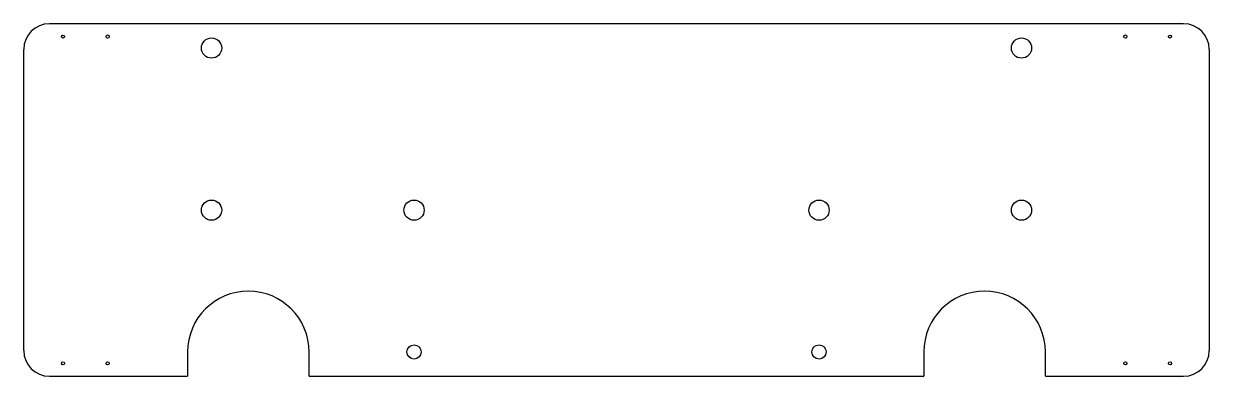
# Model space of a CAD drawing. Header units: millimetres. Extents: x 20 to 313, y 20 to 107.
import ezdxf

# ---------------------------------------------------------------- set-up
doc = ezdxf.new("R2010")
doc.units = ezdxf.units.MM

msp = doc.modelspace()

# ---------------------------------------------------------------- linework, layer by layer
at = {"color": 7, "linetype": 'Continuous', "lineweight": 25}
for p, q in [((306.4, 107), (26.35, 107)), ((20, 26.35), (20, 100.65)), ((312.75, 100.65), (312.75, 26.35)), ((60.48, 26), (60.48, 20)), ((90.47, 20), (90.47, 26)), ((242.28, 26), (242.28, 20)), ((272.27, 20), (272.27, 26)), ((26.35, 20), (60.48, 20)), ((90.47, 20), (242.28, 20)), ((272.27, 20), (306.4, 20))]:
    msp.add_line(p, q, dxfattribs=at)
for centre, radius in [((29.68, 103.83), 0.381), ((40.72, 103.83), 0.394), ((66.38, 101), 2.5), ((266.38, 101), 2.5), ((292.03, 103.83), 0.394), ((303.07, 103.83), 0.381), ((66.38, 61), 2.5), ((116.38, 61), 2.5), ((216.38, 61), 2.5), ((266.38, 61), 2.5), ((116.38, 26), 1.75), ((216.38, 26), 1.75), ((29.68, 23.18), 0.381), ((40.72, 23.18), 0.394), ((292.03, 23.18), 0.394), ((303.07, 23.18), 0.381)]:
    msp.add_circle(centre, radius, dxfattribs=at)
for centre, radius, start, end in [((26.35, 100.65), 6.35, 90, 180), ((306.4, 100.65), 6.35, 0, 90), ((75.47, 26), 15, 0, 180), ((257.27, 26), 15, 0, 180), ((26.35, 26.35), 6.35, 180, 270), ((306.4, 26.35), 6.35, 270, 0)]:
    msp.add_arc(centre, radius, start, end, dxfattribs=at)

doc.saveas('drawing.dxf')
